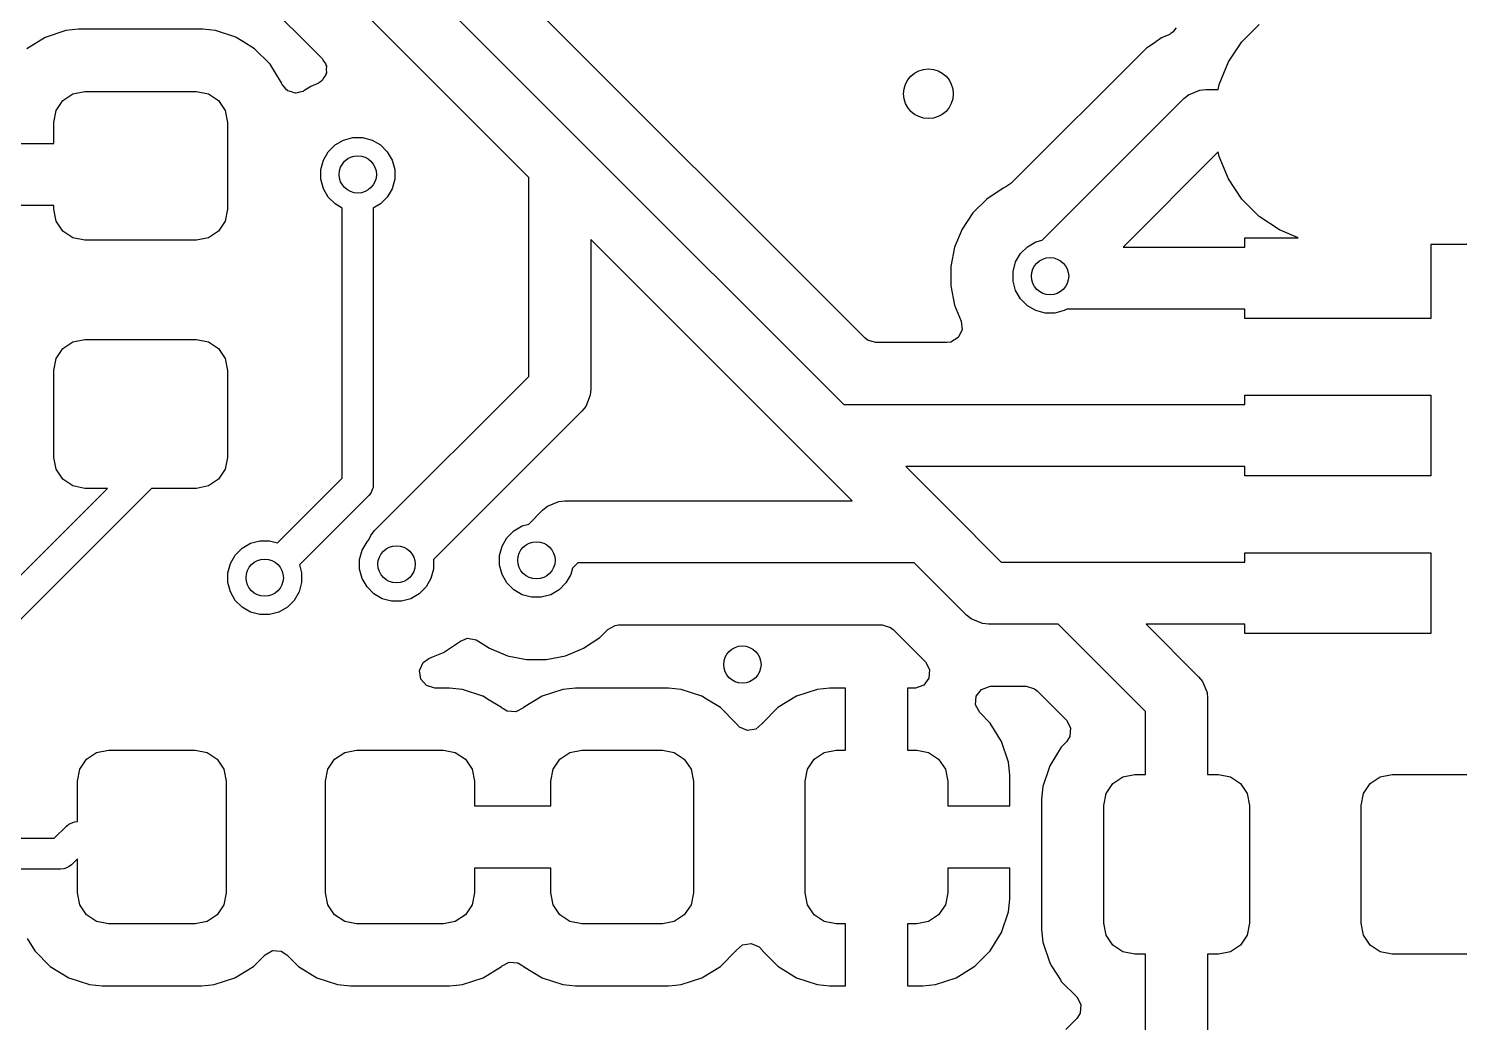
# Model space of a CAD drawing. Extents: x 2.03 to 8.88, y -5.74 to -2.97.
# Drawn here: x 7.8286 to 8.2827, y -3.8025 to -3.4872 of the extents above; entities that cross this region are included whole.
import ezdxf

# ---------------------------------------------------------------- set-up
doc = ezdxf.new("R2010")
doc.units = 0
doc.header["$MEASUREMENT"] = 0
doc.layers.add('BLACK', color=7, linetype='CONTINUOUS')

msp = doc.modelspace()

# ---------------------------------------------------------------- linework, layer by layer
at = {"layer": 'BLACK', "linetype": 'CONTINUOUS'}
for p, q in [((7.8439, -3.36312), (8.00417, -3.52339)), ((7.98737, -3.53443), (7.83286, -3.37992)), ((7.82613, -3.40106), (7.92179, -3.49672)), ((8.09401, -3.58536), (7.97819, -3.46954)), ((8.19275, -3.48699), (8.1922, -3.48757)), ((8.21366, -3.49136), (8.21912, -3.48591)), ((7.83388, -3.48997), (7.82801, -3.49359)), ((7.84044, -3.4878), (7.83388, -3.48997)), ((7.83388, -3.48997), (7.83388, -3.48997)), ((7.84449, -3.48738), (7.84044, -3.4878)), ((7.84044, -3.4878), (7.84044, -3.4878)), ((7.88386, -3.48738), (7.84449, -3.48738)), ((7.84449, -3.48738), (7.84449, -3.48738)), ((7.88791, -3.4878), (7.88386, -3.48738)), ((7.89438, -3.48994), (7.88791, -3.4878)), ((7.88791, -3.4878), (7.88791, -3.4878)), ((7.89446, -3.48997), (7.89438, -3.48994)), ((7.89654, -3.49125), (7.89446, -3.48997)), ((7.89446, -3.48997), (7.89446, -3.48997)), ((7.90034, -3.49359), (7.89654, -3.49125)), ((8.18609, -3.49154), (8.18333, -3.49339)), ((8.18629, -3.49141), (8.18609, -3.49154)), ((8.18609, -3.49154), (8.18609, -3.49154)), ((8.18817, -3.49015), (8.18629, -3.49141)), ((8.19049, -3.48919), (8.18817, -3.49015)), ((8.1907, -3.48908), (8.19049, -3.48919)), ((8.19086, -3.48899), (8.1907, -3.48908)), ((8.1911, -3.48873), (8.19086, -3.48899)), ((8.19182, -3.48826), (8.1911, -3.48873)), ((8.1922, -3.48757), (8.19182, -3.48826)), ((8.20937, -3.49778), (8.21366, -3.49136)), ((7.90522, -3.49848), (7.90034, -3.49359)), ((8.18333, -3.49339), (8.14034, -3.53638)), ((8.18333, -3.49339), (8.18333, -3.49339)), ((7.90885, -3.50436), (7.90522, -3.49848)), ((7.92179, -3.49672), (7.9223, -3.49764)), ((7.9223, -3.49764), (7.92293, -3.49849)), ((7.92293, -3.49849), (7.92295, -3.49883)), ((7.92295, -3.49883), (7.92311, -3.49913)), ((7.92311, -3.49913), (7.92304, -3.50019)), ((7.92304, -3.50019), (7.9231, -3.50124)), ((8.20642, -3.50491), (8.20937, -3.49778)), ((7.90887, -3.5044), (7.90885, -3.50436)), ((7.90885, -3.50436), (7.90885, -3.50436)), ((7.90889, -3.50444), (7.90887, -3.5044)), ((7.90889, -3.50446), (7.90889, -3.50444)), ((7.9089, -3.50448), (7.90889, -3.50446)), ((7.90907, -3.50489), (7.9089, -3.50448)), ((7.90984, -3.50575), (7.90907, -3.50489)), ((7.92043, -3.50459), (7.91814, -3.50554)), ((7.92065, -3.50447), (7.92043, -3.50459)), ((7.92127, -3.50408), (7.92065, -3.50447)), ((7.92141, -3.50388), (7.92127, -3.50408)), ((7.92177, -3.50364), (7.92141, -3.50388)), ((7.92228, -3.50272), (7.92177, -3.50364)), ((7.92292, -3.50188), (7.92228, -3.50272)), ((7.92294, -3.50154), (7.92292, -3.50188)), ((7.9231, -3.50124), (7.92294, -3.50154)), ((8.2061, -3.5065), (8.20642, -3.50491)), ((7.8395, -3.50997), (7.84269, -3.50784)), ((7.84269, -3.50784), (7.84646, -3.50709)), ((7.84646, -3.50709), (7.88189, -3.50709)), ((7.88189, -3.50709), (7.88566, -3.50784)), ((7.88566, -3.50784), (7.88885, -3.50997)), ((7.91052, -3.50667), (7.90984, -3.50575)), ((7.91075, -3.50676), (7.91052, -3.50667)), ((7.91091, -3.50694), (7.91075, -3.50676)), ((7.91202, -3.50724), (7.91091, -3.50694)), ((7.91309, -3.50765), (7.91202, -3.50724)), ((7.91333, -3.5076), (7.91309, -3.50765)), ((7.91356, -3.50767), (7.91333, -3.5076)), ((7.91466, -3.50732), (7.91356, -3.50767)), ((7.91578, -3.50709), (7.91466, -3.50732)), ((7.91599, -3.50697), (7.91578, -3.50709)), ((7.91814, -3.50554), (7.91599, -3.50697)), ((8.1503, -3.55428), (8.19521, -3.50938)), ((8.19521, -3.50938), (8.1967, -3.50815)), ((8.1967, -3.50815), (8.20025, -3.50669)), ((8.1967, -3.50815), (8.1967, -3.50815)), ((8.20025, -3.50669), (8.20217, -3.5065)), ((8.20217, -3.5065), (8.2061, -3.5065)), ((7.83661, -3.51693), (7.83736, -3.51316)), ((7.83736, -3.51316), (7.8395, -3.50997)), ((7.88885, -3.50997), (7.89098, -3.51316)), ((7.89098, -3.51316), (7.89173, -3.51693)), ((7.83661, -3.52362), (7.83661, -3.51693)), ((7.89173, -3.51693), (7.89173, -3.54449)), ((7.92588, -3.52409), (7.92855, -3.52255)), ((7.92855, -3.52255), (7.93153, -3.52175)), ((7.93153, -3.52175), (7.93461, -3.52175)), ((7.93461, -3.52175), (7.93759, -3.52255)), ((7.93759, -3.52255), (7.94026, -3.52409)), ((7.75276, -3.52362), (7.83661, -3.52362)), ((7.92216, -3.52894), (7.9237, -3.52627)), ((7.9237, -3.52627), (7.92588, -3.52409)), ((7.94026, -3.52409), (7.94244, -3.52627)), ((7.94244, -3.52627), (7.94398, -3.52894)), ((8.00417, -3.52339), (8.08728, -3.6065)), ((8.20613, -3.5263), (8.17593, -3.5565)), ((8.20642, -3.52777), (8.20613, -3.5263)), ((8.20937, -3.5349), (8.20642, -3.52777)), ((7.92136, -3.53192), (7.92216, -3.52894)), ((7.92136, -3.53501), (7.92136, -3.53192)), ((7.94398, -3.52894), (7.94478, -3.53192)), ((7.94478, -3.53192), (7.94478, -3.53501)), ((7.92216, -3.53798), (7.92136, -3.53501)), ((7.94478, -3.53501), (7.94398, -3.53798)), ((7.98737, -3.59753), (7.98737, -3.53443)), ((8.14034, -3.53638), (8.13876, -3.53743)), ((8.21366, -3.54131), (8.20937, -3.5349)), ((7.9237, -3.54065), (7.92216, -3.53798)), ((7.92588, -3.54283), (7.9237, -3.54065)), ((7.94244, -3.54065), (7.94026, -3.54283)), ((7.94398, -3.53798), (7.94244, -3.54065)), ((8.13267, -3.54127), (8.12828, -3.54566)), ((8.13783, -3.53782), (8.13267, -3.54127)), ((8.13267, -3.54127), (8.13267, -3.54127)), ((8.13876, -3.53743), (8.13783, -3.53782)), ((8.13783, -3.53782), (8.13783, -3.53782)), ((8.21912, -3.54677), (8.21366, -3.54131)), ((7.83661, -3.54331), (7.75276, -3.54331)), ((7.83661, -3.54449), (7.83661, -3.54331)), ((7.83736, -3.54825), (7.83661, -3.54449)), ((7.89173, -3.54449), (7.89098, -3.54825)), ((7.92815, -3.54414), (7.92588, -3.54283)), ((7.92815, -3.62985), (7.92815, -3.54414)), ((7.94026, -3.54283), (7.93799, -3.54414)), ((7.93799, -3.54414), (7.93799, -3.63189)), ((8.12828, -3.54566), (8.12483, -3.55082)), ((8.12828, -3.54566), (8.12828, -3.54566)), ((7.8395, -3.55145), (7.83736, -3.54825)), ((7.89098, -3.54825), (7.88885, -3.55145)), ((8.22554, -3.55106), (8.21912, -3.54677)), ((7.84269, -3.55358), (7.8395, -3.55145)), ((7.84646, -3.55433), (7.84269, -3.55358)), ((7.88189, -3.55433), (7.84646, -3.55433)), ((7.88566, -3.55358), (7.88189, -3.55433)), ((7.88885, -3.55145), (7.88566, -3.55358)), ((8.07624, -3.6233), (8.00705, -3.55411)), ((8.00705, -3.55411), (8.00705, -3.60161)), ((8.12483, -3.55082), (8.12245, -3.55656)), ((8.12483, -3.55082), (8.12483, -3.55082)), ((8.14557, -3.55638), (8.14824, -3.55484)), ((8.14824, -3.55484), (8.1503, -3.55428)), ((8.21457, -3.5565), (8.21457, -3.55354)), ((8.21457, -3.55354), (8.23153, -3.55354)), ((8.23153, -3.55354), (8.22554, -3.55106)), ((8.12245, -3.55656), (8.12124, -3.56264)), ((8.12245, -3.55656), (8.12245, -3.55656)), ((8.14184, -3.56123), (8.14339, -3.55856)), ((8.14339, -3.55856), (8.14557, -3.55638)), ((8.17593, -3.5565), (8.21457, -3.5565)), ((8.33622, -3.55571), (8.27362, -3.55571)), ((8.27362, -3.55571), (8.27362, -3.57913)), ((8.12124, -3.56264), (8.12124, -3.56885)), ((8.14105, -3.56421), (8.14184, -3.56123)), ((8.14105, -3.56729), (8.14105, -3.56421)), ((8.14184, -3.57027), (8.14105, -3.56729)), ((8.12124, -3.56885), (8.12245, -3.57494)), ((8.14339, -3.57294), (8.14184, -3.57027)), ((8.14557, -3.57512), (8.14339, -3.57294)), ((8.12245, -3.57494), (8.12245, -3.57494)), ((8.12245, -3.57494), (8.12456, -3.58004)), ((8.14824, -3.57666), (8.14557, -3.57512)), ((8.15121, -3.57746), (8.14824, -3.57666)), ((8.1543, -3.57746), (8.15121, -3.57746)), ((8.15728, -3.57666), (8.1543, -3.57746)), ((8.15811, -3.57618), (8.15728, -3.57666)), ((8.21457, -3.57618), (8.15811, -3.57618)), ((8.21457, -3.57913), (8.21457, -3.57618)), ((8.12456, -3.58004), (8.12486, -3.58278)), ((8.27362, -3.57913), (8.21457, -3.57913)), ((7.8395, -3.58871), (7.84269, -3.58658)), ((7.84269, -3.58658), (7.84646, -3.58583)), ((7.84646, -3.58583), (7.88189, -3.58583)), ((7.88189, -3.58583), (7.88566, -3.58658)), ((7.88566, -3.58658), (7.88885, -3.58871)), ((8.09482, -3.58602), (8.09401, -3.58536)), ((8.09746, -3.58679), (8.09482, -3.58602)), ((8.12005, -3.58679), (8.09746, -3.58679)), ((8.12126, -3.58664), (8.12005, -3.58679)), ((8.12363, -3.58524), (8.12126, -3.58664)), ((8.12486, -3.58278), (8.12363, -3.58524)), ((7.83736, -3.5919), (7.8395, -3.58871)), ((7.88885, -3.58871), (7.89098, -3.5919)), ((7.83661, -3.59567), (7.83736, -3.5919)), ((7.83661, -3.62323), (7.83661, -3.59567)), ((7.89098, -3.5919), (7.89173, -3.59567)), ((7.89173, -3.59567), (7.89173, -3.62323)), ((7.93841, -3.64649), (7.98737, -3.59753)), ((8.00686, -3.60353), (8.00539, -3.60708)), ((8.00705, -3.60161), (8.00686, -3.60353)), ((8.21457, -3.6065), (8.21457, -3.60354)), ((8.21457, -3.60354), (8.27362, -3.60354)), ((8.27362, -3.60354), (8.27362, -3.62913)), ((8.00417, -3.60857), (7.95708, -3.65566)), ((8.00539, -3.60708), (8.00417, -3.60857)), ((8.00539, -3.60708), (8.00539, -3.60708)), ((8.08728, -3.6065), (8.21457, -3.6065)), ((7.83736, -3.62699), (7.83661, -3.62323)), ((7.89173, -3.62323), (7.89098, -3.62699)), ((7.8395, -3.63019), (7.83736, -3.62699)), ((7.89098, -3.62699), (7.88885, -3.63019)), ((8.08998, -3.63704), (8.07624, -3.6233)), ((8.21457, -3.62618), (8.10696, -3.62618)), ((8.10696, -3.62618), (8.12071, -3.63992)), ((8.21457, -3.62913), (8.21457, -3.62618)), ((7.84269, -3.63232), (7.8395, -3.63019)), ((7.84646, -3.63307), (7.84269, -3.63232)), ((7.88566, -3.63232), (7.88189, -3.63307)), ((7.88885, -3.63019), (7.88566, -3.63232)), ((7.90762, -3.65039), (7.92815, -3.62985)), ((7.93799, -3.63189), (7.9379, -3.63285)), ((8.27362, -3.62913), (8.21457, -3.62913)), ((7.76332, -3.72343), (7.85367, -3.63307)), ((7.86759, -3.63307), (7.76883, -3.73183)), ((7.85367, -3.63307), (7.84646, -3.63307)), ((7.88189, -3.63307), (7.86759, -3.63307)), ((7.93655, -3.63537), (7.91458, -3.65735)), ((7.93716, -3.63462), (7.93655, -3.63537)), ((7.93774, -3.63323), (7.93716, -3.63462)), ((7.93716, -3.63462), (7.93716, -3.63462)), ((7.9379, -3.63285), (7.93774, -3.63323)), ((7.9379, -3.63285), (7.9379, -3.63285)), ((7.98731, -3.64444), (7.99183, -3.63992)), ((7.99183, -3.63992), (7.99332, -3.6387)), ((7.99332, -3.6387), (7.99687, -3.63723)), ((7.99332, -3.6387), (7.99332, -3.6387)), ((7.99687, -3.63723), (7.99879, -3.63704)), ((7.99879, -3.63704), (8.08998, -3.63704)), ((8.12071, -3.63992), (8.13728, -3.6565)), ((7.98257, -3.64654), (7.98524, -3.64499)), ((7.98524, -3.64499), (7.98731, -3.64444)), ((7.89902, -3.65051), (7.902, -3.64971)), ((7.902, -3.64971), (7.90508, -3.64971)), ((7.90508, -3.64971), (7.90762, -3.65039)), ((7.93445, -3.65266), (7.936, -3.64999)), ((7.936, -3.64999), (7.93661, -3.64938)), ((7.93661, -3.64938), (7.93718, -3.64798)), ((7.93718, -3.64798), (7.93841, -3.64649)), ((7.93718, -3.64798), (7.93718, -3.64798)), ((7.97885, -3.65139), (7.98039, -3.64872)), ((7.98039, -3.64872), (7.98257, -3.64654)), ((7.89263, -3.6569), (7.89417, -3.65423)), ((7.89417, -3.65423), (7.89635, -3.65205)), ((7.89635, -3.65205), (7.89902, -3.65051)), ((7.93366, -3.65564), (7.93445, -3.65266)), ((7.97805, -3.65436), (7.97885, -3.65139)), ((7.97805, -3.65745), (7.97805, -3.65436)), ((8.21457, -3.6565), (8.21457, -3.65354)), ((8.21457, -3.65354), (8.27362, -3.65354)), ((8.27362, -3.65354), (8.27362, -3.67913)), ((7.89183, -3.65988), (7.89263, -3.6569)), ((7.91458, -3.65735), (7.91525, -3.65988)), ((7.93366, -3.65872), (7.93366, -3.65564)), ((7.93445, -3.6617), (7.93366, -3.65872)), ((7.95708, -3.65872), (7.95628, -3.6617)), ((7.95708, -3.65566), (7.95708, -3.65872)), ((7.97885, -3.66043), (7.97805, -3.65745)), ((8.00123, -3.65836), (8.00068, -3.66043)), ((8.00286, -3.65673), (8.00123, -3.65836)), ((8.10967, -3.65673), (8.00286, -3.65673)), ((8.12624, -3.6733), (8.10967, -3.65673)), ((8.13728, -3.6565), (8.15945, -3.6565)), ((8.15945, -3.6565), (8.21457, -3.6565)), ((7.89183, -3.66296), (7.89183, -3.65988)), ((7.89263, -3.66594), (7.89183, -3.66296)), ((7.91525, -3.66296), (7.91446, -3.66594)), ((7.91525, -3.65988), (7.91525, -3.66296)), ((7.936, -3.66437), (7.93445, -3.6617)), ((7.95628, -3.6617), (7.95474, -3.66437)), ((7.98039, -3.6631), (7.97885, -3.66043)), ((7.98257, -3.66528), (7.98039, -3.6631)), ((7.99913, -3.6631), (7.99695, -3.66528)), ((8.00068, -3.66043), (7.99913, -3.6631)), ((7.89417, -3.66861), (7.89263, -3.66594)), ((7.89635, -3.67079), (7.89417, -3.66861)), ((7.91291, -3.66861), (7.91073, -3.67079)), ((7.91446, -3.66594), (7.91291, -3.66861)), ((7.93818, -3.66655), (7.936, -3.66437)), ((7.94085, -3.66809), (7.93818, -3.66655)), ((7.94382, -3.66889), (7.94085, -3.66809)), ((7.94989, -3.66809), (7.94691, -3.66889)), ((7.95256, -3.66655), (7.94989, -3.66809)), ((7.95474, -3.66437), (7.95256, -3.66655)), ((7.98524, -3.66682), (7.98257, -3.66528)), ((7.98822, -3.66762), (7.98524, -3.66682)), ((7.99131, -3.66762), (7.98822, -3.66762)), ((7.99428, -3.66682), (7.99131, -3.66762)), ((7.99695, -3.66528), (7.99428, -3.66682)), ((7.89902, -3.67233), (7.89635, -3.67079)), ((7.902, -3.67313), (7.89902, -3.67233)), ((7.90508, -3.67313), (7.902, -3.67313)), ((7.90806, -3.67233), (7.90508, -3.67313)), ((7.91073, -3.67079), (7.90806, -3.67233)), ((7.94691, -3.66889), (7.94382, -3.66889)), ((8.01238, -3.67786), (8.01479, -3.67654)), ((8.01479, -3.67654), (8.01583, -3.67643)), ((8.01583, -3.67643), (8.09948, -3.67643)), ((8.09948, -3.67643), (8.10212, -3.67721)), ((8.10212, -3.67721), (8.10294, -3.67786)), ((8.12773, -3.67452), (8.12624, -3.6733)), ((8.13128, -3.67599), (8.12773, -3.67452)), ((8.12773, -3.67452), (8.12773, -3.67452)), ((8.1332, -3.67618), (8.13128, -3.67599)), ((8.15537, -3.67618), (8.1332, -3.67618)), ((8.18307, -3.70388), (8.15537, -3.67618)), ((8.21457, -3.67618), (8.18321, -3.67618)), ((8.18321, -3.67618), (8.19987, -3.69284)), ((8.21457, -3.67913), (8.21457, -3.67618)), ((7.9615, -3.6843), (7.96566, -3.68152)), ((7.96566, -3.68152), (7.96569, -3.68158)), ((7.96569, -3.68158), (7.96793, -3.68062)), ((7.96793, -3.68062), (7.97065, -3.68109)), ((7.97065, -3.68109), (7.97121, -3.68141)), ((7.97121, -3.68141), (7.97484, -3.68383)), ((8.00469, -3.68383), (8.00985, -3.68039)), ((8.00985, -3.68039), (8.01238, -3.67786)), ((8.10294, -3.67786), (8.1132, -3.68812)), ((8.27362, -3.67913), (8.21457, -3.67913)), ((7.95561, -3.68704), (7.95705, -3.68645)), ((7.95705, -3.68645), (7.96029, -3.68511)), ((7.96029, -3.68511), (7.9615, -3.6843)), ((7.96029, -3.68511), (7.96029, -3.68511)), ((7.96029, -3.68511), (7.96029, -3.68511)), ((7.97484, -3.68383), (7.97484, -3.68383)), ((7.97484, -3.68383), (7.98057, -3.68621)), ((7.98057, -3.68621), (7.98057, -3.68621)), ((7.98057, -3.68621), (7.98666, -3.68742)), ((7.99287, -3.68742), (7.99896, -3.68621)), ((7.99896, -3.68621), (8.0037, -3.68425)), ((8.0037, -3.68425), (8.00469, -3.68383)), ((8.00469, -3.68383), (8.00469, -3.68383)), ((8.00469, -3.68383), (8.00469, -3.68383)), ((7.95265, -3.69086), (7.95379, -3.68836)), ((7.95304, -3.69358), (7.95265, -3.69086)), ((7.95379, -3.68836), (7.95561, -3.68704)), ((7.95561, -3.68704), (7.95561, -3.68704)), ((7.98666, -3.68742), (7.98666, -3.68742)), ((7.98666, -3.68742), (7.98666, -3.68742)), ((7.98666, -3.68742), (7.99287, -3.68742)), ((7.99287, -3.68742), (7.99287, -3.68742)), ((8.1132, -3.68812), (8.11452, -3.69054)), ((8.11452, -3.69054), (8.11432, -3.69328)), ((7.95484, -3.69566), (7.95304, -3.69358)), ((7.95748, -3.69644), (7.95484, -3.69566)), ((8.11267, -3.69548), (8.11009, -3.69644)), ((8.11432, -3.69328), (8.11267, -3.69548)), ((8.13095, -3.69686), (8.13353, -3.6959)), ((8.13353, -3.6959), (8.13388, -3.69589)), ((8.13388, -3.69589), (8.13611, -3.69589)), ((8.13611, -3.69589), (8.14519, -3.69589)), ((8.14519, -3.69589), (8.14783, -3.69666)), ((8.19987, -3.69284), (8.2011, -3.69433)), ((8.2011, -3.69433), (8.20257, -3.69788)), ((7.96221, -3.69644), (7.95748, -3.69644)), ((7.96625, -3.69685), (7.96221, -3.69644)), ((7.97275, -3.699), (7.96625, -3.69685)), ((7.96625, -3.69685), (7.96625, -3.69685)), ((7.97281, -3.69902), (7.97275, -3.699)), ((7.97427, -3.69992), (7.97281, -3.69902)), ((7.97281, -3.69902), (7.97281, -3.69902)), ((7.97869, -3.70265), (7.97427, -3.69992)), ((7.99156, -3.69902), (7.98568, -3.70265)), ((7.99812, -3.69685), (7.99156, -3.69902)), ((7.99156, -3.69902), (7.99156, -3.69902)), ((8.00216, -3.69644), (7.99812, -3.69685)), ((7.99812, -3.69685), (7.99812, -3.69685)), ((8.00217, -3.69644), (8.00216, -3.69644)), ((8.03169, -3.69644), (8.00217, -3.69644)), ((8.03574, -3.69685), (8.03169, -3.69644)), ((8.04224, -3.699), (8.03574, -3.69685)), ((8.03574, -3.69685), (8.03574, -3.69685)), ((8.0423, -3.69902), (8.04224, -3.699)), ((8.04376, -3.69992), (8.0423, -3.69902)), ((8.0423, -3.69902), (8.0423, -3.69902)), ((8.04818, -3.70265), (8.04376, -3.69992)), ((8.07228, -3.69904), (8.0664, -3.70266)), ((8.07883, -3.69687), (8.07228, -3.69904)), ((8.07228, -3.69904), (8.07228, -3.69904)), ((8.08287, -3.69646), (8.07883, -3.69687)), ((8.08288, -3.69646), (8.08287, -3.69646)), ((8.0878, -3.69646), (8.08288, -3.69646)), ((8.0878, -3.71614), (8.0878, -3.69646)), ((8.10975, -3.69646), (8.10748, -3.69646)), ((8.10748, -3.69646), (8.10748, -3.71614)), ((8.11009, -3.69644), (8.10975, -3.69646)), ((8.12911, -3.70181), (8.1293, -3.69906)), ((8.1293, -3.69906), (8.13095, -3.69686)), ((8.14783, -3.69666), (8.14864, -3.69732)), ((8.14864, -3.69732), (8.15415, -3.70283)), ((8.20257, -3.69788), (8.20257, -3.69788)), ((8.20257, -3.69788), (8.20276, -3.6998)), ((8.20276, -3.6998), (8.20276, -3.72382)), ((7.97873, -3.70269), (7.97869, -3.70265)), ((7.97869, -3.70265), (7.97869, -3.70265)), ((7.9788, -3.70274), (7.97873, -3.70269)), ((7.97891, -3.70283), (7.9788, -3.70274)), ((7.97892, -3.70281), (7.97891, -3.70283)), ((7.98048, -3.70382), (7.97892, -3.70281)), ((7.98322, -3.70401), (7.98048, -3.70382)), ((7.98544, -3.7028), (7.98322, -3.70401)), ((7.98546, -3.70283), (7.98544, -3.7028)), ((7.9856, -3.70272), (7.98546, -3.70283)), ((7.98564, -3.70269), (7.9856, -3.70272)), ((7.98568, -3.70265), (7.98564, -3.70269)), ((8.05306, -3.70753), (8.04818, -3.70265)), ((8.0664, -3.70266), (8.06152, -3.70755)), ((8.13043, -3.70422), (8.12911, -3.70181)), ((8.13375, -3.70755), (8.13043, -3.70422)), ((8.15415, -3.70283), (8.15796, -3.70664)), ((8.18307, -3.72382), (8.18307, -3.70388)), ((8.05313, -3.70764), (8.05306, -3.70753)), ((8.05314, -3.70766), (8.05313, -3.70764)), ((8.05417, -3.70885), (8.05314, -3.70766)), ((8.05669, -3.70994), (8.05417, -3.70885)), ((8.0594, -3.7095), (8.05669, -3.70994)), ((8.06134, -3.70776), (8.0594, -3.7095)), ((8.06135, -3.70777), (8.06134, -3.70776)), ((8.06138, -3.70773), (8.06135, -3.70777)), ((8.06145, -3.70766), (8.06138, -3.70773)), ((8.06152, -3.70755), (8.06145, -3.70766)), ((8.06152, -3.70755), (8.06152, -3.70755)), ((8.13738, -3.71342), (8.13375, -3.70755)), ((8.15796, -3.70664), (8.15928, -3.70905)), ((8.15928, -3.70905), (8.15908, -3.71179)), ((8.13955, -3.71997), (8.13738, -3.71342)), ((8.13738, -3.71342), (8.13738, -3.71342)), ((8.15796, -3.71354), (8.15629, -3.71521)), ((8.15908, -3.71179), (8.15796, -3.71354)), ((7.84698, -3.71902), (7.85017, -3.71689)), ((7.85017, -3.71689), (7.85394, -3.71614)), ((7.85394, -3.71614), (7.8815, -3.71614)), ((7.8815, -3.71614), (7.88526, -3.71689)), ((7.88526, -3.71689), (7.88846, -3.71902)), ((7.92572, -3.71902), (7.92891, -3.71689)), ((7.92891, -3.71689), (7.93268, -3.71614)), ((7.93268, -3.71614), (7.96024, -3.71614)), ((7.96024, -3.71614), (7.964, -3.71689)), ((7.964, -3.71689), (7.9672, -3.71902)), ((7.99717, -3.71902), (8.00037, -3.71689)), ((8.00037, -3.71689), (8.00413, -3.71614)), ((8.00413, -3.71614), (8.02972, -3.71614)), ((8.02972, -3.71614), (8.03349, -3.71689)), ((8.03349, -3.71689), (8.03668, -3.71902)), ((8.07788, -3.71902), (8.08108, -3.71689)), ((8.08108, -3.71689), (8.08484, -3.71614)), ((8.08484, -3.71614), (8.0878, -3.71614)), ((8.10748, -3.71614), (8.11043, -3.71614)), ((8.11043, -3.71614), (8.1142, -3.71689)), ((8.1142, -3.71689), (8.11739, -3.71902)), ((8.15629, -3.71521), (8.15266, -3.72109)), ((7.84409, -3.72598), (7.84484, -3.72222)), ((7.84484, -3.72222), (7.84698, -3.71902)), ((7.88846, -3.71902), (7.89059, -3.72222)), ((7.89059, -3.72222), (7.89134, -3.72598)), ((7.92283, -3.72598), (7.92358, -3.72222)), ((7.92358, -3.72222), (7.92572, -3.71902)), ((7.9672, -3.71902), (7.96933, -3.72222)), ((7.96933, -3.72222), (7.97008, -3.72598)), ((7.99429, -3.72598), (7.99504, -3.72222)), ((7.99504, -3.72222), (7.99717, -3.71902)), ((8.03668, -3.71902), (8.03882, -3.72222)), ((8.03882, -3.72222), (8.03957, -3.72598)), ((8.075, -3.72598), (8.07575, -3.72222)), ((8.07575, -3.72222), (8.07788, -3.71902)), ((8.11739, -3.71902), (8.11953, -3.72222)), ((8.11953, -3.72222), (8.12028, -3.72598)), ((8.13996, -3.72402), (8.13955, -3.71997)), ((8.15224, -3.72237), (8.15049, -3.72765)), ((8.15266, -3.72109), (8.15224, -3.72237)), ((8.15266, -3.72109), (8.15266, -3.72109)), ((7.84409, -3.73878), (7.84409, -3.72598)), ((7.89134, -3.72598), (7.89134, -3.76142)), ((7.92283, -3.76142), (7.92283, -3.72598)), ((7.97008, -3.72598), (7.97008, -3.73386)), ((7.99429, -3.73386), (7.99429, -3.72598)), ((8.03957, -3.72598), (8.03957, -3.76142)), ((8.075, -3.76142), (8.075, -3.72598)), ((8.12028, -3.72598), (8.12028, -3.73386)), ((8.13996, -3.73386), (8.13996, -3.72402)), ((8.13996, -3.72402), (8.13996, -3.72402)), ((8.15049, -3.72765), (8.15008, -3.73169)), ((8.15049, -3.72765), (8.15049, -3.72765)), ((8.15049, -3.72765), (8.15049, -3.72765)), ((8.17053, -3.72989), (8.17267, -3.7267)), ((8.17267, -3.7267), (8.17586, -3.72457)), ((8.17586, -3.72457), (8.17963, -3.72382)), ((8.17963, -3.72382), (8.18307, -3.72382)), ((8.20276, -3.72382), (8.2062, -3.72382)), ((8.2062, -3.72382), (8.20997, -3.72457)), ((8.20997, -3.72457), (8.21316, -3.7267)), ((8.21316, -3.7267), (8.21529, -3.72989)), ((8.25223, -3.72989), (8.25436, -3.7267)), ((8.25436, -3.7267), (8.25755, -3.72457)), ((8.25755, -3.72457), (8.26132, -3.72382)), ((8.26132, -3.72382), (8.28789, -3.72382)), ((8.15008, -3.73169), (8.15008, -3.77303)), ((8.16978, -3.73366), (8.17053, -3.72989)), ((8.21529, -3.72989), (8.21604, -3.73366)), ((8.25148, -3.73366), (8.25223, -3.72989)), ((7.97008, -3.73386), (7.99429, -3.73386)), ((8.12028, -3.73386), (8.13996, -3.73386)), ((8.16978, -3.77106), (8.16978, -3.73366)), ((8.21604, -3.73366), (8.21604, -3.77106)), ((8.25148, -3.77106), (8.25148, -3.73366)), ((7.83674, -3.74409), (7.84061, -3.74022)), ((7.84061, -3.74022), (7.84136, -3.73961)), ((7.84136, -3.73961), (7.84313, -3.73887)), ((7.84313, -3.73887), (7.84409, -3.73878)), ((7.84313, -3.73887), (7.84313, -3.73887)), ((7.66987, -3.74409), (7.83674, -3.74409)), ((7.83878, -3.75394), (7.66793, -3.75394)), ((7.83974, -3.75384), (7.83878, -3.75394)), ((7.84039, -3.75357), (7.83974, -3.75384)), ((7.83974, -3.75384), (7.83974, -3.75384)), ((7.84151, -3.75311), (7.84039, -3.75357)), ((7.84226, -3.7525), (7.84151, -3.75311)), ((7.84151, -3.75311), (7.84151, -3.75311)), ((7.84409, -3.75066), (7.84226, -3.7525)), ((7.84409, -3.76142), (7.84409, -3.75066)), ((7.99429, -3.75354), (7.97008, -3.75354)), ((7.97008, -3.75354), (7.97008, -3.76142)), ((7.99429, -3.76142), (7.99429, -3.75354)), ((8.13996, -3.75354), (8.12028, -3.75354)), ((8.12028, -3.75354), (8.12028, -3.76142)), ((8.13996, -3.76338), (8.13996, -3.75354)), ((7.84484, -3.76518), (7.84409, -3.76142)), ((7.89134, -3.76142), (7.89059, -3.76518)), ((7.92358, -3.76518), (7.92283, -3.76142)), ((7.97008, -3.76142), (7.96933, -3.76518)), ((7.99504, -3.76518), (7.99429, -3.76142)), ((8.03957, -3.76142), (8.03882, -3.76518)), ((8.07575, -3.76518), (8.075, -3.76142)), ((8.12028, -3.76142), (8.11953, -3.76518)), ((8.13955, -3.76743), (8.13996, -3.76339)), ((8.13996, -3.76339), (8.13996, -3.76338)), ((7.84698, -3.76838), (7.84484, -3.76518)), ((7.85017, -3.77051), (7.84698, -3.76838)), ((7.88846, -3.76838), (7.88526, -3.77051)), ((7.89059, -3.76518), (7.88846, -3.76838)), ((7.92572, -3.76838), (7.92358, -3.76518)), ((7.92891, -3.77051), (7.92572, -3.76838)), ((7.9672, -3.76838), (7.964, -3.77051)), ((7.96933, -3.76518), (7.9672, -3.76838)), ((7.99717, -3.76838), (7.99504, -3.76518)), ((8.00037, -3.77051), (7.99717, -3.76838)), ((8.03668, -3.76838), (8.03349, -3.77051)), ((8.03882, -3.76518), (8.03668, -3.76838)), ((8.07788, -3.76838), (8.07575, -3.76518)), ((8.08108, -3.77051), (8.07788, -3.76838)), ((8.11739, -3.76838), (8.1142, -3.77051)), ((8.11953, -3.76518), (8.11739, -3.76838)), ((8.13738, -3.77398), (8.13955, -3.76743)), ((8.13955, -3.76743), (8.13955, -3.76743)), ((7.85394, -3.77126), (7.85017, -3.77051)), ((7.8815, -3.77126), (7.85394, -3.77126)), ((7.88526, -3.77051), (7.8815, -3.77126)), ((7.93268, -3.77126), (7.92891, -3.77051)), ((7.96024, -3.77126), (7.93268, -3.77126)), ((7.964, -3.77051), (7.96024, -3.77126)), ((8.00413, -3.77126), (8.00037, -3.77051)), ((8.02972, -3.77126), (8.00413, -3.77126)), ((8.03349, -3.77051), (8.02972, -3.77126)), ((8.08484, -3.77126), (8.08108, -3.77051)), ((8.0878, -3.77126), (8.08484, -3.77126)), ((8.0878, -3.79094), (8.0878, -3.77126)), ((8.11043, -3.77126), (8.10748, -3.77126)), ((8.10748, -3.77126), (8.10748, -3.79094)), ((8.1142, -3.77051), (8.11043, -3.77126)), ((8.15008, -3.77303), (8.15008, -3.77303)), ((8.15008, -3.77303), (8.15049, -3.77708)), ((8.17053, -3.77483), (8.16978, -3.77106)), ((8.21604, -3.77106), (8.21529, -3.77483)), ((8.25223, -3.77483), (8.25148, -3.77106)), ((7.82819, -3.77596), (7.8306, -3.77987)), ((8.05518, -3.7779), (8.0579, -3.77746)), ((8.0579, -3.77746), (8.06042, -3.77855)), ((8.13375, -3.77986), (8.13738, -3.77398)), ((8.13738, -3.77398), (8.13738, -3.77398)), ((8.15049, -3.77708), (8.15049, -3.77708)), ((8.15049, -3.77708), (8.15266, -3.78364)), ((8.17267, -3.77802), (8.17053, -3.77483)), ((8.21529, -3.77483), (8.21316, -3.77802)), ((8.25436, -3.77802), (8.25223, -3.77483)), ((7.8306, -3.77987), (7.83549, -3.78475)), ((7.89995, -3.78475), (7.90363, -3.78106)), ((7.90363, -3.78106), (7.90605, -3.77975)), ((7.90605, -3.77975), (7.90879, -3.77994)), ((7.90879, -3.77994), (7.91054, -3.78106)), ((7.91054, -3.78106), (7.91423, -3.78475)), ((8.04818, -3.78475), (8.05306, -3.77987)), ((8.05306, -3.77987), (8.05314, -3.77974)), ((8.05314, -3.77974), (8.05322, -3.77967)), ((8.05322, -3.77967), (8.05324, -3.77965)), ((8.05324, -3.77965), (8.05518, -3.7779)), ((8.05324, -3.77965), (8.05324, -3.77965)), ((8.06042, -3.77855), (8.06145, -3.77974)), ((8.06145, -3.77974), (8.06152, -3.77986)), ((8.06152, -3.77986), (8.06152, -3.77986)), ((8.06152, -3.77986), (8.0664, -3.78474)), ((8.12887, -3.78474), (8.13375, -3.77986)), ((8.17586, -3.78016), (8.17267, -3.77802)), ((8.17963, -3.78091), (8.17586, -3.78016)), ((8.18307, -3.78091), (8.17963, -3.78091)), ((8.18307, -3.81339), (8.18307, -3.78091)), ((8.2062, -3.78091), (8.20276, -3.78091)), ((8.20276, -3.78091), (8.20276, -3.81339)), ((8.20997, -3.78016), (8.2062, -3.78091)), ((8.21316, -3.77802), (8.20997, -3.78016)), ((8.25755, -3.78016), (8.25436, -3.77802)), ((8.26132, -3.78091), (8.25755, -3.78016)), ((8.28789, -3.78091), (8.26132, -3.78091)), ((7.83549, -3.78475), (7.84136, -3.78838)), ((7.89407, -3.78838), (7.89995, -3.78475)), ((7.91423, -3.78475), (7.9201, -3.78838)), ((7.97281, -3.78838), (7.97869, -3.78475)), ((7.97869, -3.78475), (7.97873, -3.78471)), ((7.97873, -3.78471), (7.97877, -3.78469)), ((7.97877, -3.78469), (7.97891, -3.78458)), ((7.97891, -3.78458), (7.97893, -3.7846)), ((7.97893, -3.7846), (7.98115, -3.78339)), ((7.98115, -3.78339), (7.98389, -3.78358)), ((7.98389, -3.78358), (7.98545, -3.78459)), ((7.98545, -3.78459), (7.98546, -3.78458)), ((7.98546, -3.78458), (7.98557, -3.78467)), ((7.98557, -3.78467), (7.98564, -3.78471)), ((7.98564, -3.78471), (7.98568, -3.78475)), ((7.98568, -3.78475), (7.99156, -3.78838)), ((8.0423, -3.78838), (8.04818, -3.78475)), ((8.0664, -3.78474), (8.07228, -3.78836)), ((8.123, -3.78836), (8.12887, -3.78474)), ((8.15266, -3.78364), (8.15266, -3.78364)), ((8.15266, -3.78364), (8.15336, -3.78476)), ((8.15336, -3.78476), (8.15602, -3.78907)), ((7.84136, -3.78838), (7.84792, -3.79055)), ((7.84792, -3.79055), (7.85197, -3.79096)), ((7.85197, -3.79096), (7.88346, -3.79096)), ((7.88346, -3.79096), (7.88347, -3.79096)), ((7.88347, -3.79096), (7.88568, -3.79074)), ((7.88347, -3.79096), (7.88347, -3.79096)), ((7.88568, -3.79074), (7.88751, -3.79055)), ((7.88751, -3.79055), (7.89407, -3.78838)), ((7.9201, -3.78838), (7.92666, -3.79055)), ((7.92666, -3.79055), (7.93071, -3.79096)), ((7.93071, -3.79096), (7.96221, -3.79096)), ((7.96221, -3.79096), (7.96442, -3.79074)), ((7.96221, -3.79096), (7.96221, -3.79096)), ((7.96221, -3.79096), (7.96221, -3.79096)), ((7.96442, -3.79074), (7.96625, -3.79055)), ((7.96625, -3.79055), (7.97281, -3.78838)), ((7.99156, -3.78838), (7.99812, -3.79055)), ((7.99812, -3.79055), (8.00216, -3.79096)), ((8.00216, -3.79096), (8.03169, -3.79096)), ((8.03169, -3.79096), (8.03391, -3.79074)), ((8.03169, -3.79096), (8.03169, -3.79096)), ((8.03169, -3.79096), (8.03169, -3.79096)), ((8.03391, -3.79074), (8.03574, -3.79055)), ((8.03574, -3.79055), (8.0423, -3.78838)), ((8.07228, -3.78836), (8.07228, -3.78836)), ((8.07228, -3.78836), (8.07883, -3.79053)), ((8.07883, -3.79053), (8.07883, -3.79053)), ((8.07883, -3.79053), (8.08287, -3.79094)), ((8.08287, -3.79094), (8.0878, -3.79094)), ((8.0878, -3.79094), (8.0878, -3.79094)), ((8.10748, -3.79094), (8.1124, -3.79094)), ((8.1124, -3.79094), (8.11644, -3.79053)), ((8.1124, -3.79094), (8.1124, -3.79094)), ((8.11644, -3.79053), (8.123, -3.78836)), ((8.123, -3.78836), (8.123, -3.78836)), ((8.15602, -3.78907), (8.15629, -3.78951)), ((8.15629, -3.78951), (8.16121, -3.79443)), ((8.16121, -3.79443), (8.16253, -3.79685)), ((8.16233, -3.79959), (8.16121, -3.80134)), ((8.16253, -3.79685), (8.16233, -3.79959)), ((8.16121, -3.80134), (8.15777, -3.80478))]:
    msp.add_line(p, q, dxfattribs=at)
at = {"layer": 'BLACK'}
for centre, radius in [((8.11417, -3.50787), 0.00787), ((7.93307, -3.53346), 0.00591), ((8.15276, -3.56575), 0.00591), ((7.98976, -3.65591), 0.00591), ((7.94537, -3.65718), 0.00591), ((7.90354, -3.66142), 0.00591), ((8.05512, -3.68898), 0.00591)]:
    msp.add_circle(centre, radius, dxfattribs=at)
at = {"layer": 'WHITE'}
for centre, radius in [((8.11417, -3.50787), 0.00787), ((7.93307, -3.53346), 0.00591), ((8.15276, -3.56575), 0.00591), ((7.98976, -3.65591), 0.00591), ((7.94537, -3.65718), 0.00591), ((7.90354, -3.66142), 0.00591), ((8.05512, -3.68898), 0.00591)]:
    msp.add_circle(centre, radius, dxfattribs=at)

doc.saveas('drawing.dxf')
